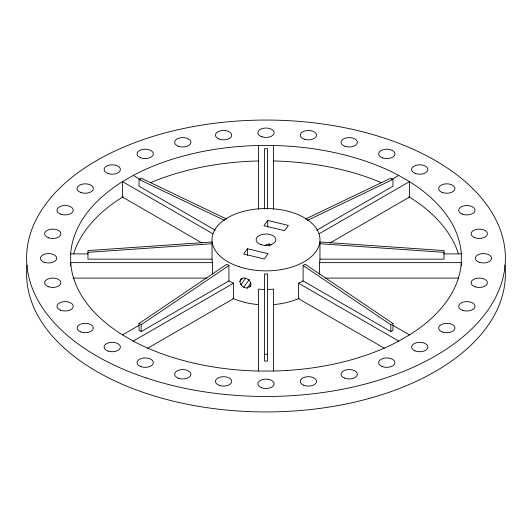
<?xml version="1.0" encoding="UTF-8"?>
<svg xmlns="http://www.w3.org/2000/svg" width="532" height="532" viewBox="0 0 532 532"><rect width="100%" height="100%" fill="white"/><g stroke="black" fill="none" stroke-linecap="round" stroke-linejoin="round"><path stroke-width="0.8" d="M319.958 259.144L319.958 241.994L444.034 250.592L444.034 259.144L319.958 259.144A53.978 31.162 0 0 1 319.446 262.642L319.446 274.239M319.958 243.742L444.034 252.341M461.311 265.9L461.311 253.897A195.457 112.85 0 0 0 409.467 181.625L398.747 175.44A195.457 112.85 0 0 0 273.574 145.502L258.426 145.502A195.457 112.85 0 0 0 133.253 175.44L122.533 181.625A195.457 112.85 0 0 0 70.689 253.897L70.689 265.9M247.44 287.992C243.769 288.324 240.231 285.238 239.872 281.521L240.896 278.928L242.765 278.229M249.056 287.307C254.03 283.755 247.732 277.232 243.111 278.103M247.413 248.757L243.643 254.01L264.291 258.951L268.062 253.698L247.413 248.757L247.413 255.4M267.709 220.474L263.938 225.728L284.587 230.662L288.357 225.408L267.709 220.474L267.709 227.111M239.872 281.521L242.233 278.229M240.896 284.746L245.644 278.13M268.826 245.824L269.731 244.554L269.531 243.962M243.623 287.313L249.368 279.313M247.087 288.145L250.911 282.805M249.96 286.914L250.905 285.591M139.038 323.529L226.778 264.278L228.92 265.515L228.92 280.916L141.18 331.569L139.038 330.332L139.038 323.529L141.18 324.766L141.18 331.569M141.18 324.766L228.92 265.515M319.446 262.642L461.311 262.642A195.457 112.85 0 0 1 409.467 334.907L398.747 341.098A195.457 112.85 0 0 1 273.574 371.03L258.426 371.03A195.457 112.85 0 0 1 133.253 341.098L122.533 334.907A195.457 112.85 0 0 1 70.689 262.642L212.554 262.642L212.554 274.04M123.185 196.687L122.533 197.093A195.457 112.85 0 0 0 73.629 253.764M215.267 230.216L139.038 186.207L139.038 179.397L141.18 178.16L226.685 219.151M122.533 334.907L139.018 325.398M391.585 179.577L398.747 175.44M316.733 230.216L392.962 186.207L392.962 179.397L390.821 178.16L305.315 219.151M133.253 341.098L233.568 283.177L233.568 298.645L147.583 348.287M319.18 233.748L409.467 181.625L409.467 197.093A195.457 112.85 0 0 1 458.371 253.764M329.926 243.011L409.467 197.093L408.815 196.687M390.821 331.569L390.821 324.766L392.962 323.529L305.222 264.278L303.08 265.515L303.08 280.916L390.821 331.569L392.962 330.332L392.962 323.529M307.456 220.388L392.962 179.397M248.158 287.692L247.799 287.845M87.966 252.341L212.042 243.742L212.042 241.994L87.966 250.592L87.966 259.144L212.042 259.144A53.978 31.162 0 0 0 212.554 262.642M70.689 253.897L88.113 253.897M443.888 253.897L461.311 253.897M73.177 278.103L206.749 278.103M325.252 278.103L458.823 278.103M264.484 354.252L267.516 354.252M139.038 179.397L224.544 220.388M133.253 175.44L140.415 179.577M392.982 325.398L409.467 334.907M212.82 233.748L122.533 181.625L122.533 197.093L202.074 243.011M384.417 348.287L298.432 298.645L298.432 283.177L398.747 341.098M303.08 265.515L390.821 324.766M269.731 244.554L270.256 245.019M212.042 243.689L212.042 259.144M273.574 145.502L273.574 209.209M273.574 371.03L273.574 289.122A53.978 31.162 0 0 1 267.516 289.421M267.516 209.003L267.516 148.674L264.484 148.674L264.484 209.003M258.426 145.502L258.426 209.209M258.426 371.03L258.426 289.122A53.978 31.162 0 0 0 264.484 289.421M303.08 280.916A53.978 31.162 0 0 1 298.432 283.177M233.568 283.177A53.978 31.162 0 0 1 228.92 280.916M504.921 264.996A239.4 138.214 0 0 1 266 411.948A239.4 138.214 0 0 1 27.079 264.996M150.509 182.689A195.457 112.85 0 0 1 258.426 160.97M273.574 160.97A195.457 112.85 0 0 1 381.491 182.689M299.203 298.299A53.978 31.162 0 0 1 273.574 304.59M258.426 304.59A53.978 31.162 0 0 1 232.797 298.299M264.943 245.578A14.071 3.99 -34.5 0 1 267.968 243.975A9.849 5.686 0 0 1 271.433 244.8A14.357 9.343 45.7 0 1 271.633 245.019M267.516 274.02L264.484 274.02L264.484 361.055L267.516 361.055L267.516 274.02M239.008 266.698A53.978 31.162 0 0 0 319.978 239.713A53.978 31.162 0 0 0 239.008 212.72A53.978 31.162 0 0 0 239.008 266.698M146.3 377.966A239.4 138.214 0 0 0 505.4 258.266A239.4 138.214 0 0 0 146.3 138.566A239.4 138.214 0 0 0 146.3 377.966M382.089 366.482A8.146 4.702 0 0 0 394.904 363.077A8.146 4.702 0 0 0 383.399 358.368A8.146 4.702 0 0 0 382.089 366.482M414.967 350.841A8.146 4.702 0 0 0 427.848 347.516A8.146 4.702 0 0 0 416.423 342.741A8.146 4.702 0 0 0 414.967 350.841M442.644 332.061A8.146 4.702 0 0 0 454.933 328.058A8.146 4.702 0 0 0 442.784 323.915A8.146 4.702 0 0 0 442.644 332.061M462.694 310.342A8.146 4.702 0 0 0 475.023 306.379A8.146 4.702 0 0 0 462.92 302.196A8.146 4.702 0 0 0 462.694 310.342M475.083 286.801A8.146 4.702 0 0 0 487.398 282.818A8.146 4.702 0 0 0 475.276 278.655A8.146 4.702 0 0 0 475.083 286.801M479.359 262.343A8.146 4.702 0 0 0 491.575 258.266A8.146 4.702 0 0 0 479.359 254.196A8.146 4.702 0 0 0 479.359 262.343M474.611 237.644A8.146 4.702 0 0 0 487.365 234.166A8.146 4.702 0 0 0 475.774 229.525A8.146 4.702 0 0 0 474.611 237.644M462.228 214.09A8.146 4.702 0 0 0 474.996 210.625A8.146 4.702 0 0 0 463.419 205.97A8.146 4.702 0 0 0 462.228 214.09M442.079 192.365A8.146 4.702 0 0 0 454.893 188.96A8.146 4.702 0 0 0 443.389 184.252A8.146 4.702 0 0 0 442.079 192.365M415.672 173.578A8.146 4.702 0 0 0 427.888 169.502A8.146 4.702 0 0 0 415.672 165.432A8.146 4.702 0 0 0 415.672 173.578M382.654 157.938A8.146 4.702 0 0 0 394.944 153.941A8.146 4.702 0 0 0 382.794 149.798A8.146 4.702 0 0 0 382.654 157.938M345.022 146.327A8.146 4.702 0 0 0 357.351 142.363A8.146 4.702 0 0 0 345.248 138.18A8.146 4.702 0 0 0 345.022 146.327M304.251 139.191A8.146 4.702 0 0 0 316.56 135.208A8.146 4.702 0 0 0 304.444 131.045A8.146 4.702 0 0 0 304.251 139.191M261.93 136.81A8.146 4.702 0 0 0 274.146 132.734A8.146 4.702 0 0 0 261.93 128.664A8.146 4.702 0 0 0 261.93 136.81M218.945 139.012A8.146 4.702 0 0 0 231.699 135.534A8.146 4.702 0 0 0 220.102 130.899A8.146 4.702 0 0 0 218.945 139.012M178.14 146.154A8.146 4.702 0 0 0 190.908 142.689A8.146 4.702 0 0 0 179.331 138.034A8.146 4.702 0 0 0 178.14 146.154M140.495 157.731A8.146 4.702 0 0 0 153.309 154.327A8.146 4.702 0 0 0 141.805 149.618A8.146 4.702 0 0 0 140.495 157.731M108.182 173.578A8.146 4.702 0 0 0 120.398 169.502A8.146 4.702 0 0 0 108.182 165.432A8.146 4.702 0 0 0 108.182 173.578M81.07 192.577A8.146 4.702 0 0 0 93.359 188.574A8.146 4.702 0 0 0 81.21 184.431A8.146 4.702 0 0 0 81.07 192.577M60.941 214.263A8.146 4.702 0 0 0 73.263 210.3A8.146 4.702 0 0 0 61.16 206.123A8.146 4.702 0 0 0 60.941 214.263M48.585 237.817A8.146 4.702 0 0 0 60.894 233.841A8.146 4.702 0 0 0 48.771 229.678A8.146 4.702 0 0 0 48.585 237.817M44.495 262.343A8.146 4.702 0 0 0 56.711 258.266A8.146 4.702 0 0 0 44.495 254.196A8.146 4.702 0 0 0 44.495 262.343M48.106 286.622A8.146 4.702 0 0 0 60.867 283.144A8.146 4.702 0 0 0 49.27 278.509A8.146 4.702 0 0 0 48.106 286.622M60.468 310.163A8.146 4.702 0 0 0 73.236 306.705A8.146 4.702 0 0 0 61.659 302.05A8.146 4.702 0 0 0 60.468 310.163M80.505 331.848A8.146 4.702 0 0 0 93.326 328.444A8.146 4.702 0 0 0 81.815 323.735A8.146 4.702 0 0 0 80.505 331.848M108.182 351.107A8.146 4.702 0 0 0 120.398 347.03A8.146 4.702 0 0 0 108.182 342.96A8.146 4.702 0 0 0 108.182 351.107M141.06 366.694A8.146 4.702 0 0 0 153.349 362.691A8.146 4.702 0 0 0 141.199 358.548A8.146 4.702 0 0 0 141.06 366.694M178.612 378.279A8.146 4.702 0 0 0 190.935 374.315A8.146 4.702 0 0 0 178.832 370.132A8.146 4.702 0 0 0 178.612 378.279M219.417 385.427A8.146 4.702 0 0 0 231.726 381.451A8.146 4.702 0 0 0 219.603 377.288A8.146 4.702 0 0 0 219.417 385.427M261.312 387.642A8.146 4.702 0 0 0 274.113 384.224A8.146 4.702 0 0 0 262.575 379.535A8.146 4.702 0 0 0 261.312 387.642M303.779 385.254A8.146 4.702 0 0 0 316.533 381.777A8.146 4.702 0 0 0 304.942 377.135A8.146 4.702 0 0 0 303.779 385.254M344.556 378.106A8.146 4.702 0 0 0 357.324 374.641A8.146 4.702 0 0 0 345.747 369.986A8.146 4.702 0 0 0 344.556 378.106M261.072 244.634A9.849 5.686 0 0 0 275.849 239.713A9.849 5.686 0 0 0 261.072 234.785A9.849 5.686 0 0 0 261.072 244.634"/></g></svg>
